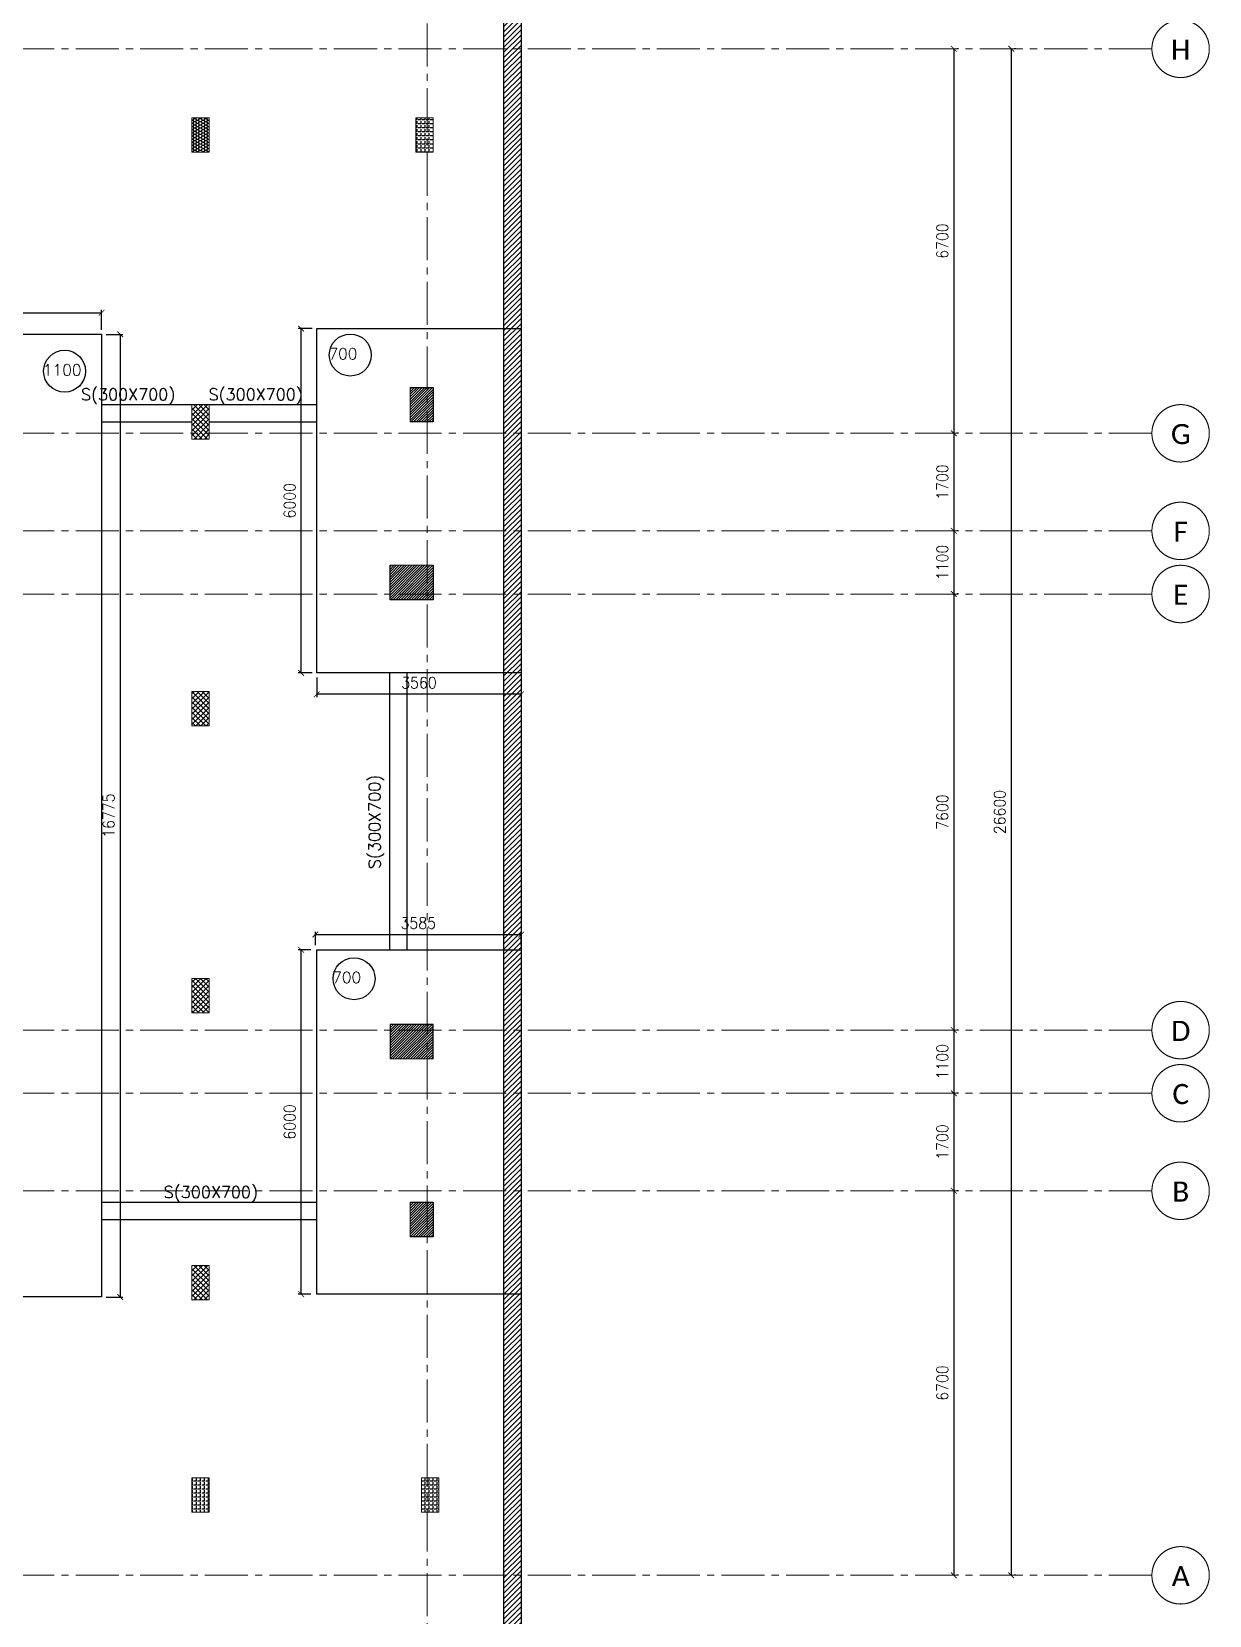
# Model space of a CAD drawing. Header units: millimetres. Extents: x -967280 to 3852, y 2833 to 1955156.
# Drawn here: x -601521 to -581004, y 386540 to 414136 of the extents above; entities that cross this region are included whole.
import ezdxf

# ---------------------------------------------------------------- set-up
doc = ezdxf.new("R2010")
doc.units = ezdxf.units.MM
doc.header["$LTSCALE"] = 1000
doc.header["$PDMODE"] = 35
doc.header["$PDSIZE"] = 25
for name, pattern in [('$0$DASHED2', [0.375, 0.25, -0.125]), ('Columns_Structural070816$0$CENTER2', [1.125, 0.75, -0.125, 0.125, -0.125]), ('HRZN_Line-Ptrn-Sold', [9144001.0, 9144000.0, -1])]:
    doc.linetypes.add(name, pattern=pattern)
for name, color, linetype in [('_N-DIM 3', 7, 'Continuous'), ('R.C. footing', 4, 'Continuous'), ('S - BATH Hach', 1, 'Continuous'), ('S - col hach', 1, 'Continuous'), ('S -Beams', 2, 'Continuous')]:
    doc.layers.add(name, color=color, linetype=linetype)
for name, color, linetype, lineweight in [('A-AX-ATT-100', 7, 'HRZN_Line-Ptrn-Sold', 18), ('S - column', 6, 'Continuous', 60), ('ST-000-AXIS', 9, 'Columns_Structural070816$0$CENTER2', 9), ('ST-RFT-BOT', 2, '$0$DASHED2', 30)]:
    doc.layers.add(name, color=color, linetype=linetype, lineweight=lineweight)
doc.styles.add('Calibri_2', font='calibri.ttf', dxfattribs={"height": 300})
doc.styles.add('ROMANC', font='romanc.shx')
doc.styles.add('TUNELNO', font='romans.shx', dxfattribs={"width": 0.9})
doc.dimstyles.new('Copy(2) of DSEC', dxfattribs={"dimtxt": 200, "dimasz": 100, "dimexe": 50, "dimexo": 80, "dimgap": 100, "dimtad": 1, "dimdec": 0, "dimrnd": 5, "dimzin": 0, "dimdsep": 46, "dimtxsty": 'TUNELNO', "dimblk": 'ARCHTICK', "dimcen": 0.09, "dimclrd": 1, "dimclre": 1, "dimclrt": 3, "dimadec": 0, "dimazin": 0, "dimtfac": 0.78125, "dimtdec": 0, "dimtix": 1, "dimtmove": 2, "dimatfit": 3, "dimldrblk": 'ARCHTICK', "dimfxl": 1, "dimtolj": 1, "dimtzin": 0, "dimarcsym": 0})
pattern_1 = [(90, (-416898.87, -510439.72), (-69.85, 4e-15), [50.8, -19.05]), (180, (-416898.87, -510439.72), (-9e-15, -69.85), [50.8, -19.05])]
pattern_2 = [(45, (193250.144, -596912.31), (-22.4506403, 22.4506403), [])]
pattern_3 = [(45, (-410798.87, -446239.72), (-44.9012806, 44.9012806), []), (135, (-410798.87, -446239.72), (-44.9012806, -44.9012806), [])]

# ---------------------------------------------------------------- blocks, each defined once
blk = doc.blocks.new('A$C46269fcd new')
at = {"layer": 'S - BATH Hach', "ltscale": 30, "transparency": 33554483}
h = blk.add_hatch(dxfattribs=at)
h.set_pattern_fill('ANSI31', color=1, scale=20)
h.set_pattern_definition([(45, (643184.17, -484711.8), (-44.9012806, 44.9012806), [])])
h.paths.add_polyline_path([(47835, 35800), (47835, -9200), (-6100, -9200), (-6100, 35800), (-5800, 35800), (-5800, -8900), (47535, -8900), (47535, 35800)])
at = {"layer": 'S - col hach', "true_color": 0xcd6928}
h = blk.add_hatch(dxfattribs=at)
h.set_pattern_fill('ANGLE', color=32, scale=10, angle=90)
h.set_pattern_definition([(90, (-416898.87, -510539.72), (-69.85, 4e-15), [50.8, -19.05]), (180, (-416898.87, -510539.72), (-9e-15, -69.85), [50.8, -19.05])])
h.paths.add_polyline_path([(46300, 25400), (46000, 25400), (46000, 24800), (46300, 24800)])
h = blk.add_hatch(dxfattribs=at)
h.set_pattern_fill('ANGLE', color=32, scale=10, angle=90)
h.set_pattern_definition(pattern_1)
h.paths.add_polyline_path([(42400, 1700), (42100, 1700), (42100, 1100), (42400, 1100)])
h = blk.add_hatch(dxfattribs=at)
h.set_pattern_fill('ANGLE', color=32, scale=10, angle=90)
h.set_pattern_definition(pattern_1)
h.paths.add_polyline_path([(46400, 1700), (46100, 1700), (46100, 1100), (46400, 1100)])
at = {"layer": 'R.C. footing', "color": 4, "ltscale": 30}
blk.add_lwpolyline([(47835, 35800), (47835, -9200), (-6100, -9200), (-6100, 35800), (-5800, 35800), (-5800, -8900), (47535, -8900), (47535, 35800)], close=True, dxfattribs=at)
at = {"layer": 'S - column', "lineweight": 15}
for points in [[(46300, 25400), (46000, 25400), (46000, 24800), (46300, 24800)], [(42400, 1700), (42100, 1700), (42100, 1100), (42400, 1100)], [(46400, 1700), (46100, 1700), (46100, 1100), (46400, 1100)]]:
    blk.add_lwpolyline(points, close=True, dxfattribs=at)
blk = doc.blocks.new('FROM FOUNDATION TO UPPER LOWER BASEMENT_COLUMNS(new2)')
at = {"layer": 'S - col hach'}
h = blk.add_hatch(dxfattribs=at)
h.set_pattern_fill('ANSI31', color=256, scale=10)
h.set_pattern_definition(pattern_2)
h.paths.add_polyline_path([(463199, 630540), (463199, 631140), (462799, 631140), (462799, 630540), (462953, 630540)])
h = blk.add_hatch(dxfattribs=at)
h.set_pattern_fill('ANSI31', color=256, scale=10)
h.set_pattern_definition([(45, (193250.144, -599612.31), (-22.4506403, 22.4506403), [])])
h.paths.add_polyline_path([(462706, 627440), (463199, 627440), (463199, 628040), (462449, 628040), (462449, 627440)])
h = blk.add_hatch(dxfattribs=at)
h.set_pattern_fill('ANSI31', color=256, scale=10)
h.set_pattern_definition([(45, (193250.144, -607512.31), (-22.4506403, 22.4506403), [])])
h.paths.add_polyline_path([(462706, 619440), (463199, 619440), (463199, 620040), (462449, 620040), (462449, 619440)])
h = blk.add_hatch(dxfattribs=at)
h.set_pattern_fill('ANSI31', color=256, scale=10)
h.set_pattern_definition(pattern_2)
h.paths.add_polyline_path([(462799, 616940), (462799, 616340), (463199, 616340), (463199, 616940)])
at = {"layer": 'S - column', "lineweight": 15}
for points in [[(462799, 630540), (463199, 630540), (463199, 631140), (462799, 631140)], [(462449, 627440), (463199, 627440), (463199, 628040), (462449, 628040)], [(462449, 619440), (463199, 619440), (463199, 620040), (462449, 620040)], [(463199, 616940), (463199, 616340), (462799, 616340), (462799, 616940)]]:
    blk.add_lwpolyline(points, close=True, dxfattribs=at)
at = {"layer": 'ST-RFT-BOT', "color": 7, "linetype": 'Continuous', "ltscale": 30}
for points in [[(462799, 631140), (463199, 631140), (463199, 630540), (462799, 630540)], [(463199, 628040), (463199, 627440), (462449, 627440), (462449, 628040)], [(463199, 619440), (463199, 620040), (462449, 620040), (462449, 619440)], [(462799, 616940), (463199, 616940), (463199, 616340), (462799, 616340)]]:
    blk.add_lwpolyline(points, dxfattribs=at)
blk = doc.blocks.new('A$C498c0d08')
at = {"layer": 'S - col hach'}
h = blk.add_hatch(dxfattribs=at)
h.set_pattern_fill('ANSI37', color=3, scale=20)
h.set_pattern_definition(pattern_3)
h.paths.add_polyline_path([(48200, -15400), (48500, -15400), (48500, -16000), (48200, -16000)])
h = blk.add_hatch(dxfattribs=at)
h.set_pattern_fill('ANSI31', color=256, scale=10)
h.set_pattern_definition([(45, (549284.17, -420511.8), (-22.4506403, 22.4506403), [])])
h.paths.add_polyline_path([(36800, -19500), (26638, -19500), (26638, -25500), (29200, -25500), (29200, -29200), (37150, -29200), (37150, -19500), (36800, -19500), (36800, -28850), (32025, -28850), (32025, -22500), (31675, -22500), (31675, -28850), (29550, -28850), (29550, -25150), (26988, -25150), (26988, -19850), (31675, -19850), (31675, -22000), (32025, -22000), (32025, -19850), (36800, -19850)])
h = blk.add_hatch(dxfattribs=at)
h.set_pattern_fill('ANSI37', color=3, scale=20)
h.set_pattern_definition(pattern_3)
h.paths.add_polyline_path([(48200, -20400), (48500, -20400), (48500, -21000), (48200, -21000)])
h = blk.add_hatch(dxfattribs=at)
h.set_pattern_fill('ANSI37', color=3, scale=20)
h.set_pattern_definition(pattern_3)
h.paths.add_polyline_path([(48200, -25400), (48500, -25400), (48500, -26000), (48200, -26000)])
h = blk.add_hatch(dxfattribs=at)
h.set_pattern_fill('ANSI37', color=3, scale=20)
h.set_pattern_definition(pattern_3)
h.paths.add_polyline_path([(48200, -30400), (48500, -30400), (48500, -31000), (48200, -31000)])
at = {"layer": 'S - column', "lineweight": 15}
for points in [[(48200, -15400), (48500, -15400), (48500, -16000), (48200, -16000)], [(48200, -20400), (48500, -20400), (48500, -21000), (48200, -21000)], [(48200, -25400), (48500, -25400), (48500, -26000), (48200, -26000)], [(48200, -30400), (48500, -30400), (48500, -31000), (48200, -31000)]]:
    blk.add_lwpolyline(points, close=True, dxfattribs=at)
at = {"layer": 'S -Beams', "const_width": 0.02}
blk.add_lwpolyline([(37150, -19500), (26638, -19500), (26638, -25500), (29200, -25500), (29200, -29200), (37150, -29200)], close=True, dxfattribs=at)
at = {"layer": 'S -Beams'}
blk.add_lwpolyline([(31675, -22500, 0.02, 0.02, 0), (31675, -28850, 0.02, 0.02, 0), (29550, -28850, 0.02, 0.02, 0), (29550, -25150, 0.02, 0.02, 0), (26988, -25150, 0.02, 0.02, 0), (26988, -19850, 0.02, 0.02, 0), (31675, -19850, 0.02, 0.02, 0), (31675, -22000, 0, 0, 0), (32025, -22000, 0, 0, 0), (32025, -19850, 0, 0, 0), (36800, -19850, 0, 0, 0), (36800, -28850, 0, 0, 0), (32025, -28850, 0, 0, 0), (32025, -22500, 0, 0, 0)], format="xyseb", close=True, dxfattribs=at)
blk = doc.blocks.new('_ArchTick')
at = {"color": 0, "linetype": 'ByBlock', "const_width": 0.15}
blk.add_lwpolyline([(-0.5, -0.5), (0.5, 0.5)], dxfattribs=at)
blk = doc.blocks.new('*D489')
at = {"layer": '_N-DIM 3', "color": 1, "lineweight": -2, "ltscale": 30, "transparency": 16777216}
for p, q in [((-603654, 408942), (-603654, 409288)), ((-600304, 408942), (-600304, 409288)), ((-603654, 409238), (-600304, 409238))]:
    blk.add_line(p, q, dxfattribs=at)
at = {"layer": 'Defpoints', "color": 0, "ltscale": 30, "transparency": 16777216}
for p in [(-600304, 409238), (-603654, 408862), (-600304, 408862)]:
    blk.add_point(p, dxfattribs=at)
at = {"layer": '_N-DIM 3', "color": 1, "lineweight": -2, "ltscale": 30, "transparency": 16777216, "xscale": 100, "yscale": 100, "zscale": 100, "rotation": 180}
blk.add_blockref('_ArchTick', (-603654, 409238), dxfattribs=at)
at = {"layer": '_N-DIM 3', "color": 1, "lineweight": -2, "ltscale": 30, "transparency": 16777216, "xscale": 100, "yscale": 100, "zscale": 100}
blk.add_blockref('_ArchTick', (-600304, 409238), dxfattribs=at)
at = {"layer": '_N-DIM 3', "color": 3, "ltscale": 30, "transparency": 16777216, "insert": (-601979, 409438), "char_height": 200, "attachment_point": 5, "style": 'TUNELNO'}
blk.add_mtext('\\A1;3350', dxfattribs=at)
blk = doc.blocks.new('*D490')
at = {"layer": '_N-DIM 3', "color": 1, "lineweight": -2, "ltscale": 30, "transparency": 16777216}
for p, q in [((-600224, 408862), (-599931, 408862)), ((-599981, 408862), (-599981, 392087)), ((-600224, 392087), (-599931, 392087))]:
    blk.add_line(p, q, dxfattribs=at)
at = {"layer": 'Defpoints', "color": 0, "ltscale": 30, "transparency": 16777216}
for p in [(-600304, 408862), (-600304, 392087), (-599981, 392087)]:
    blk.add_point(p, dxfattribs=at)
at = {"layer": '_N-DIM 3', "color": 1, "lineweight": -2, "ltscale": 30, "transparency": 16777216, "xscale": 100, "yscale": 100, "zscale": 100}
for p, rotation in [((-599981, 408862), 90), ((-599981, 392087), 270)]:
    blk.add_blockref('_ArchTick', p, dxfattribs=dict(at, rotation=rotation))
at = {"layer": '_N-DIM 3', "color": 3, "ltscale": 30, "transparency": 16777216, "insert": (-600181, 400475), "char_height": 200, "attachment_point": 5, "rotation": 90, "style": 'TUNELNO'}
blk.add_mtext('\\A1;16775', dxfattribs=at)
blk = doc.blocks.new('*D491')
at = {"layer": '_N-DIM 3', "color": 1, "lineweight": -2, "ltscale": 30, "transparency": 16777216}
for p, q in [((-596554, 402882), (-596554, 402541)), ((-592994, 402882), (-592994, 402541)), ((-592994, 402591), (-596554, 402591))]:
    blk.add_line(p, q, dxfattribs=at)
at = {"layer": 'Defpoints', "color": 0, "ltscale": 30, "transparency": 16777216}
for p in [(-596554, 402962), (-592994, 402962), (-596554, 402591)]:
    blk.add_point(p, dxfattribs=at)
at = {"layer": '_N-DIM 3', "color": 1, "lineweight": -2, "ltscale": 30, "transparency": 16777216, "xscale": 100, "yscale": 100, "zscale": 100, "rotation": 180}
blk.add_blockref('_ArchTick', (-596554, 402591), dxfattribs=at)
at = {"layer": '_N-DIM 3', "color": 1, "lineweight": -2, "ltscale": 30, "transparency": 16777216, "xscale": 100, "yscale": 100, "zscale": 100}
blk.add_blockref('_ArchTick', (-592994, 402591), dxfattribs=at)
at = {"layer": '_N-DIM 3', "color": 3, "ltscale": 30, "transparency": 16777216, "insert": (-594774, 402791), "char_height": 200, "attachment_point": 5, "style": 'TUNELNO'}
blk.add_mtext('\\A1;3560', dxfattribs=at)
blk = doc.blocks.new('*D492')
at = {"layer": '_N-DIM 3', "color": 1, "lineweight": -2, "ltscale": 30, "transparency": 16777216}
for p, q in [((-596634, 408962), (-596876, 408962)), ((-596826, 402962), (-596826, 408962)), ((-596634, 402962), (-596876, 402962))]:
    blk.add_line(p, q, dxfattribs=at)
at = {"layer": 'Defpoints', "color": 0, "ltscale": 30, "transparency": 16777216}
for p in [(-596826, 408962), (-596554, 408962), (-596554, 402962)]:
    blk.add_point(p, dxfattribs=at)
at = {"layer": '_N-DIM 3', "color": 1, "lineweight": -2, "ltscale": 30, "transparency": 16777216, "xscale": 100, "yscale": 100, "zscale": 100}
for p, rotation in [((-596826, 408962), 90), ((-596826, 402962), 270)]:
    blk.add_blockref('_ArchTick', p, dxfattribs=dict(at, rotation=rotation))
at = {"layer": '_N-DIM 3', "color": 3, "ltscale": 30, "transparency": 16777216, "insert": (-597026, 405962), "char_height": 200, "attachment_point": 5, "rotation": 90, "style": 'TUNELNO'}
blk.add_mtext('\\A1;6000', dxfattribs=at)
blk = doc.blocks.new('*D493')
at = {"layer": '_N-DIM 3', "color": 1, "lineweight": -2, "ltscale": 30, "transparency": 16777216}
for p, q in [((-596579, 398217), (-596579, 398453)), ((-596579, 398403), (-592994, 398403)), ((-592994, 398217), (-592994, 398453))]:
    blk.add_line(p, q, dxfattribs=at)
at = {"layer": 'Defpoints', "color": 0, "ltscale": 30, "transparency": 16777216}
for p in [(-592994, 398403), (-596579, 398137), (-592994, 398137)]:
    blk.add_point(p, dxfattribs=at)
at = {"layer": '_N-DIM 3', "color": 1, "lineweight": -2, "ltscale": 30, "transparency": 16777216, "xscale": 100, "yscale": 100, "zscale": 100, "rotation": 180}
blk.add_blockref('_ArchTick', (-596579, 398403), dxfattribs=at)
at = {"layer": '_N-DIM 3', "color": 1, "lineweight": -2, "ltscale": 30, "transparency": 16777216, "xscale": 100, "yscale": 100, "zscale": 100}
blk.add_blockref('_ArchTick', (-592994, 398403), dxfattribs=at)
at = {"layer": '_N-DIM 3', "color": 3, "ltscale": 30, "transparency": 16777216, "insert": (-594786, 398603), "char_height": 200, "attachment_point": 5, "style": 'TUNELNO'}
blk.add_mtext('\\A1;3585', dxfattribs=at)
blk = doc.blocks.new('*D494')
at = {"layer": '_N-DIM 3', "color": 1, "lineweight": -2, "ltscale": 30, "transparency": 16777216}
for p, q in [((-596659, 398137), (-596876, 398137)), ((-596826, 392137), (-596826, 398137)), ((-596659, 392137), (-596876, 392137))]:
    blk.add_line(p, q, dxfattribs=at)
at = {"layer": 'Defpoints', "color": 0, "ltscale": 30, "transparency": 16777216}
for p in [(-596826, 398137), (-596579, 398137), (-596579, 392137)]:
    blk.add_point(p, dxfattribs=at)
at = {"layer": '_N-DIM 3', "color": 1, "lineweight": -2, "ltscale": 30, "transparency": 16777216, "xscale": 100, "yscale": 100, "zscale": 100}
for p, rotation in [((-596826, 398137), 90), ((-596826, 392137), 270)]:
    blk.add_blockref('_ArchTick', p, dxfattribs=dict(at, rotation=rotation))
at = {"layer": '_N-DIM 3', "color": 3, "ltscale": 30, "transparency": 16777216, "insert": (-597026, 395137), "char_height": 200, "attachment_point": 5, "rotation": 90, "style": 'TUNELNO'}
blk.add_mtext('\\A1;6000', dxfattribs=at)
blk = doc.blocks.new('A$C502a855f new')
at = {"layer": 'S - col hach', "true_color": 0xf8d731}
h = blk.add_hatch(dxfattribs=at)
h.set_pattern_fill('HONEY', color=40, scale=10)
h.set_pattern_definition([(0, (-310798.873, -401239.722), (47.625, 27.4963064), [31.75, -63.5]), (120, (-310798.873, -401239.722), (-47.6249999, 27.4963066), [31.75, -63.5]), (60, (-310798.873, -401239.722), (1e-07, 54.9926131), [-63.5, 31.75])])
h.paths.add_polyline_path([(148200, 34600), (148500, 34600), (148500, 34000), (148200, 34000)])
at = {"layer": 'S - column', "lineweight": 15}
blk.add_lwpolyline([(148200, 34600), (148500, 34600), (148500, 34000), (148200, 34000)], close=True, dxfattribs=at)
blk = doc.blocks.new('Grid - HRZN_G-Datm-Grid-Head-1554275-FIRST FLOOR FFL_1_')
at = {"layer": 'A-AX-ATT-100'}
blk.add_circle((0, 0), 5, dxfattribs=at)
blk = doc.blocks.new('*D1497')
at = {"layer": '_N-DIM 3', "color": 1, "linetype": 'Continuous', "lineweight": -2, "ltscale": 30, "transparency": 16777216}
for p, q in [((572272, 737040), (572272, 730340)), ((572352, 737040), (572322, 737040)), ((572352, 730340), (572322, 730340))]:
    blk.add_line(p, q, dxfattribs=at)
at = {"layer": 'Defpoints', "color": 0, "linetype": 'Continuous', "ltscale": 30, "transparency": 16777216}
for p in [(572272, 737040), (572272, 730340), (572272, 730340)]:
    blk.add_point(p, dxfattribs=at)
at = {"layer": '_N-DIM 3', "color": 1, "linetype": 'Continuous', "lineweight": -2, "ltscale": 30, "transparency": 16777216, "xscale": 100, "yscale": 100, "zscale": 100}
for p, rotation in [((572272, 737040), 90), ((572272, 730340), 270)]:
    blk.add_blockref('_ArchTick', p, dxfattribs=dict(at, rotation=rotation))
at = {"layer": '_N-DIM 3', "color": 3, "linetype": 'Continuous', "ltscale": 30, "transparency": 16777216, "insert": (572072, 733690), "char_height": 200, "attachment_point": 5, "rotation": 90, "style": 'TUNELNO'}
blk.add_mtext('\\A1;6700', dxfattribs=at)
blk = doc.blocks.new('*D1498')
at = {"layer": '_N-DIM 3', "color": 1, "linetype": 'Continuous', "lineweight": -2, "ltscale": 30, "transparency": 16777216}
for p, q in [((572272, 730340), (572272, 728640)), ((572352, 730340), (572322, 730340)), ((572352, 728640), (572322, 728640))]:
    blk.add_line(p, q, dxfattribs=at)
at = {"layer": 'Defpoints', "color": 0, "linetype": 'Continuous', "ltscale": 30, "transparency": 16777216}
for p in [(572272, 730340), (572272, 728640), (572272, 728640)]:
    blk.add_point(p, dxfattribs=at)
at = {"layer": '_N-DIM 3', "color": 1, "linetype": 'Continuous', "lineweight": -2, "ltscale": 30, "transparency": 16777216, "xscale": 100, "yscale": 100, "zscale": 100}
for p, rotation in [((572272, 730340), 90), ((572272, 728640), 270)]:
    blk.add_blockref('_ArchTick', p, dxfattribs=dict(at, rotation=rotation))
at = {"layer": '_N-DIM 3', "color": 3, "linetype": 'Continuous', "ltscale": 30, "transparency": 16777216, "insert": (572072, 729490), "char_height": 200, "attachment_point": 5, "rotation": 90, "style": 'TUNELNO'}
blk.add_mtext('\\A1;1700', dxfattribs=at)
blk = doc.blocks.new('*D1499')
at = {"layer": '_N-DIM 3', "color": 1, "linetype": 'Continuous', "lineweight": -2, "ltscale": 30, "transparency": 16777216}
for p, q in [((572272, 728640), (572272, 727540)), ((572352, 728640), (572322, 728640)), ((572352, 727540), (572322, 727540))]:
    blk.add_line(p, q, dxfattribs=at)
at = {"layer": 'Defpoints', "color": 0, "linetype": 'Continuous', "ltscale": 30, "transparency": 16777216}
for p in [(572272, 728640), (572272, 727540), (572272, 727540)]:
    blk.add_point(p, dxfattribs=at)
at = {"layer": '_N-DIM 3', "color": 1, "linetype": 'Continuous', "lineweight": -2, "ltscale": 30, "transparency": 16777216, "xscale": 100, "yscale": 100, "zscale": 100}
for p, rotation in [((572272, 728640), 90), ((572272, 727540), 270)]:
    blk.add_blockref('_ArchTick', p, dxfattribs=dict(at, rotation=rotation))
at = {"layer": '_N-DIM 3', "color": 3, "linetype": 'Continuous', "ltscale": 30, "transparency": 16777216, "insert": (572072, 728090), "char_height": 200, "attachment_point": 5, "rotation": 90, "style": 'TUNELNO'}
blk.add_mtext('\\A1;1100', dxfattribs=at)
blk = doc.blocks.new('*D1500')
at = {"layer": '_N-DIM 3', "color": 1, "linetype": 'Continuous', "lineweight": -2, "ltscale": 30, "transparency": 16777216}
for p, q in [((572272, 727540), (572272, 719940)), ((572352, 727540), (572322, 727540)), ((572352, 719940), (572322, 719940))]:
    blk.add_line(p, q, dxfattribs=at)
at = {"layer": 'Defpoints', "color": 0, "linetype": 'Continuous', "ltscale": 30, "transparency": 16777216}
for p in [(572272, 727540), (572272, 719940), (572272, 719940)]:
    blk.add_point(p, dxfattribs=at)
at = {"layer": '_N-DIM 3', "color": 1, "linetype": 'Continuous', "lineweight": -2, "ltscale": 30, "transparency": 16777216, "xscale": 100, "yscale": 100, "zscale": 100}
for p, rotation in [((572272, 727540), 90), ((572272, 719940), 270)]:
    blk.add_blockref('_ArchTick', p, dxfattribs=dict(at, rotation=rotation))
at = {"layer": '_N-DIM 3', "color": 3, "linetype": 'Continuous', "ltscale": 30, "transparency": 16777216, "insert": (572072, 723740), "char_height": 200, "attachment_point": 5, "rotation": 90, "style": 'TUNELNO'}
blk.add_mtext('\\A1;7600', dxfattribs=at)
blk = doc.blocks.new('*D1501')
at = {"layer": '_N-DIM 3', "color": 1, "linetype": 'Continuous', "lineweight": -2, "ltscale": 30, "transparency": 16777216}
for p, q in [((572272, 719940), (572272, 718840)), ((572352, 719940), (572322, 719940)), ((572352, 718840), (572322, 718840))]:
    blk.add_line(p, q, dxfattribs=at)
at = {"layer": 'Defpoints', "color": 0, "linetype": 'Continuous', "ltscale": 30, "transparency": 16777216}
for p in [(572272, 719940), (572272, 718840), (572272, 718840)]:
    blk.add_point(p, dxfattribs=at)
at = {"layer": '_N-DIM 3', "color": 1, "linetype": 'Continuous', "lineweight": -2, "ltscale": 30, "transparency": 16777216, "xscale": 100, "yscale": 100, "zscale": 100}
for p, rotation in [((572272, 719940), 90), ((572272, 718840), 270)]:
    blk.add_blockref('_ArchTick', p, dxfattribs=dict(at, rotation=rotation))
at = {"layer": '_N-DIM 3', "color": 3, "linetype": 'Continuous', "ltscale": 30, "transparency": 16777216, "insert": (572072, 719390), "char_height": 200, "attachment_point": 5, "rotation": 90, "style": 'TUNELNO'}
blk.add_mtext('\\A1;1100', dxfattribs=at)
blk = doc.blocks.new('*D1502')
at = {"layer": '_N-DIM 3', "color": 1, "linetype": 'Continuous', "lineweight": -2, "ltscale": 30, "transparency": 16777216}
for p, q in [((572272, 718840), (572272, 717140)), ((572352, 718840), (572322, 718840)), ((572352, 717140), (572322, 717140))]:
    blk.add_line(p, q, dxfattribs=at)
at = {"layer": 'Defpoints', "color": 0, "linetype": 'Continuous', "ltscale": 30, "transparency": 16777216}
for p in [(572272, 718840), (572272, 717140), (572272, 717140)]:
    blk.add_point(p, dxfattribs=at)
at = {"layer": '_N-DIM 3', "color": 1, "linetype": 'Continuous', "lineweight": -2, "ltscale": 30, "transparency": 16777216, "xscale": 100, "yscale": 100, "zscale": 100}
for p, rotation in [((572272, 718840), 90), ((572272, 717140), 270)]:
    blk.add_blockref('_ArchTick', p, dxfattribs=dict(at, rotation=rotation))
at = {"layer": '_N-DIM 3', "color": 3, "linetype": 'Continuous', "ltscale": 30, "transparency": 16777216, "insert": (572072, 717990), "char_height": 200, "attachment_point": 5, "rotation": 90, "style": 'TUNELNO'}
blk.add_mtext('\\A1;1700', dxfattribs=at)
blk = doc.blocks.new('*D1503')
at = {"layer": '_N-DIM 3', "color": 1, "linetype": 'Continuous', "lineweight": -2, "ltscale": 30, "transparency": 16777216}
for p, q in [((572272, 717140), (572272, 710440)), ((572352, 717140), (572322, 717140)), ((572352, 710440), (572322, 710440))]:
    blk.add_line(p, q, dxfattribs=at)
at = {"layer": 'Defpoints', "color": 0, "linetype": 'Continuous', "ltscale": 30, "transparency": 16777216}
for p in [(572272, 717140), (572272, 710440), (572272, 710440)]:
    blk.add_point(p, dxfattribs=at)
at = {"layer": '_N-DIM 3', "color": 1, "linetype": 'Continuous', "lineweight": -2, "ltscale": 30, "transparency": 16777216, "xscale": 100, "yscale": 100, "zscale": 100}
for p, rotation in [((572272, 717140), 90), ((572272, 710440), 270)]:
    blk.add_blockref('_ArchTick', p, dxfattribs=dict(at, rotation=rotation))
at = {"layer": '_N-DIM 3', "color": 3, "linetype": 'Continuous', "ltscale": 30, "transparency": 16777216, "insert": (572072, 713790), "char_height": 200, "attachment_point": 5, "rotation": 90, "style": 'TUNELNO'}
blk.add_mtext('\\A1;6700', dxfattribs=at)
blk = doc.blocks.new('*D1504')
at = {"layer": '_N-DIM 3', "color": 1, "linetype": 'Continuous', "lineweight": -2, "ltscale": 30, "transparency": 16777216}
for p, q in [((573272, 737040), (573272, 710440)), ((573352, 737040), (573322, 737040)), ((573352, 710440), (573322, 710440))]:
    blk.add_line(p, q, dxfattribs=at)
at = {"layer": 'Defpoints', "color": 0, "linetype": 'Continuous', "ltscale": 30, "transparency": 16777216}
for p in [(573272, 737040), (573272, 710440), (573272, 710440)]:
    blk.add_point(p, dxfattribs=at)
at = {"layer": '_N-DIM 3', "color": 1, "linetype": 'Continuous', "lineweight": -2, "ltscale": 30, "transparency": 16777216, "xscale": 100, "yscale": 100, "zscale": 100}
for p, rotation in [((573272, 737040), 90), ((573272, 710440), 270)]:
    blk.add_blockref('_ArchTick', p, dxfattribs=dict(at, rotation=rotation))
at = {"layer": '_N-DIM 3', "color": 3, "linetype": 'Continuous', "ltscale": 30, "transparency": 16777216, "insert": (573072, 723740), "char_height": 200, "attachment_point": 5, "rotation": 90, "style": 'TUNELNO'}
blk.add_mtext('\\A1;26600', dxfattribs=at)
blk = doc.blocks.new('AXES-00')
at = {"layer": 'ST-000-AXIS'}
for p, q in [((563098.9, 750979.6), (563098.9, 695813.8)), ((575723.2, 737039.7), (505674.3, 737039.7)), ((575723.2, 730339.7), (505674.3, 730339.7)), ((575723.2, 728639.7), (505674.3, 728639.7)), ((575723.2, 727539.7), (505674.3, 727539.7)), ((575723.2, 719939.7), (505674.3, 719939.7)), ((575723.2, 718839.7), (505674.3, 718839.7)), ((575723.2, 717139.7), (505674.3, 717139.7)), ((575723.2, 710439.7), (505674.3, 710439.7))]:
    blk.add_line(p, q, dxfattribs=at)
at = {"layer": 'A-AX-ATT-100', "xscale": 100.0000000000001, "yscale": 100.0000000000001, "zscale": 100.0000000000001, "rotation": 90}
for p in [(576223.2, 737039.7), (576223.2, 730339.7), (576223.2, 728639.7), (576223.2, 727539.7), (576223.2, 719939.7), (576223.2, 718839.7), (576223.2, 717139.7), (576223.2, 710439.7)]:
    blk.add_blockref('Grid - HRZN_G-Datm-Grid-Head-1554275-FIRST FLOOR FFL_1_', p, dxfattribs=at)
at = {"layer": 'A-AX-ATT-100', "linetype": 'Continuous', "lineweight": 13, "char_height": 350, "attachment_point": 1, "style": 'Calibri_2'}
for s, insert, width in [('H', (576054.2, 737201), 416.877), ('G', (576054.2, 730501), 416.877), ('F', (576100.7, 728801), 304.641), ('E', (576090.7, 727701), 328.692), ('D', (576057.7, 720101), 408.861), ('C', (576080.7, 719001), 352.742), ('B', (576077.2, 717301), 360.759), ('A', (576067.7, 710601), 384.81)]:
    blk.add_mtext(s, dxfattribs=dict(at, insert=insert, width=width))
at = {"layer": '_N-DIM 3', "color": 3, "linetype": 'Continuous', "ltscale": 30}
for base, p1, p2, picture, middle in [((572272.5, 730339.7), (572272.5, 737039.7), (572272.5, 730339.7), '*D1497', (572072.5, 733689.7)), ((573272.5, 710439.7), (573272.5, 737039.7), (573272.5, 710439.7), '*D1504', (573072.5, 723739.7)), ((572272.5, 728639.7), (572272.5, 730339.7), (572272.5, 728639.7), '*D1498', (572072.5, 729489.7)), ((572272.5, 727539.7), (572272.5, 728639.7), (572272.5, 727539.7), '*D1499', (572072.5, 728089.7)), ((572272.5, 719939.7), (572272.5, 727539.7), (572272.5, 719939.7), '*D1500', (572072.5, 723739.7)), ((572272.5, 718839.7), (572272.5, 719939.7), (572272.5, 718839.7), '*D1501', (572072.5, 719389.7)), ((572272.5, 717139.7), (572272.5, 718839.7), (572272.5, 717139.7), '*D1502', (572072.5, 717989.7)), ((572272.5, 710439.7), (572272.5, 717139.7), (572272.5, 710439.7), '*D1503', (572072.5, 713789.7))]:
    dim = blk.add_linear_dim(base=base, p1=p1, p2=p2, angle=90, dimstyle='Copy(2) of DSEC', dxfattribs=at)
    dim.commit()
    dim.dimension.update_dxf_attribs({"geometry": picture, "text_midpoint": middle})

msp = doc.modelspace()

# ---------------------------------------------------------------- linework, layer by layer
at = {"layer": 'R.C. footing'}
for p, q in [((-600303.7, 407637.4), (-598728.6, 407637.4)), ((-598428.6, 407637.4), (-596553.7, 407637.4)), ((-600303.7, 407337.4), (-598728.6, 407337.4)), ((-598428.6, 407337.4), (-596553.7, 407337.4)), ((-595278.7, 398137.4), (-595278.7, 402962.4)), ((-594978.7, 398137.4), (-594978.7, 402962.4)), ((-600303.7, 393737.4), (-596553.7, 393737.4)), ((-600303.7, 393437.4), (-596553.7, 393437.4))]:
    msp.add_line(p, q, dxfattribs=at)
for points in [[(-603653.7, 408862.4), (-600303.7, 408862.4), (-600303.7, 392087.4), (-603653.7, 392087.4)], [(-592993.7, 408962.4), (-592993.7, 402962.4), (-596553.7, 402962.4), (-596553.7, 408962.4)], [(-592993.7, 398137.4), (-592993.7, 392137.4), (-596553.7, 392137.4), (-596553.7, 398137.4)]]:
    msp.add_lwpolyline(points, close=True, dxfattribs=at)
at = {"layer": 'S -Beams', "color": 3}
for centre in [(-595970.2, 408501.2), (-600948.2, 408219.6), (-595905.1, 397633)]:
    msp.add_circle(centre, 365.7, dxfattribs=at)

# ---------------------------------------------------------------- block references
at = {"layer": '_N-DIM 3', "color": 6, "linetype": 'Continuous', "ltscale": 30}
msp.add_blockref('AXES-00', (-1157727.6, -323202.4), dxfattribs=at)
at = {"layer": 'S - column', "color": 7, "true_color": 0xffffff}
msp.add_blockref('A$C46269fcd new', (-640828.7, 387237.4), dxfattribs=at)
at = {"layer": 'S - column'}
msp.add_blockref('FROM FOUNDATION TO UPPER LOWER BASEMENT_COLUMNS(new2)', (-1057727.6, -223202.4), dxfattribs=at)
at = {"layer": 'S - column', "lineweight": 106, "ltscale": 30}
msp.add_blockref('A$C498c0d08', (-646928.7, 423037.4), dxfattribs=at)
at = {"layer": 'ST-RFT-BOT', "lineweight": 106, "ltscale": 30}
msp.add_blockref('A$C502a855f new', (-746928.7, 378037.4), dxfattribs=at)

# ---------------------------------------------------------------- texts
at = {"layer": 'S -Beams', "color": 3, "style": 'ROMANC'}
for s, height, p in [(' 700 ', 196, (-596484.9, 408425.4)), ('1100', 196, (-601324.7, 408143.8)), ('S(300X700)', 203.74, (-600661.5, 407713.4)), ('S(300X700)', 203.74, (-598439.2, 407713.4)), (' 700 ', 196, (-596419.9, 397557.2)), ('S(300X700)', 203.74, (-599220.1, 393813.4))]:
    msp.add_text(s, height=height, dxfattribs=at).set_placement(p)
msp.add_text('S(300X700)', height=203.74, rotation=90, dxfattribs=at).set_placement((-595446.5, 399545.8))

# ---------------------------------------------------------------- dimensions: what is measured, and where the dimension line sits
at = {"layer": '_N-DIM 3', "ltscale": 30}
for base, p1, p2, picture, middle in [((-600303.7, 409237.9), (-603653.7, 408862.4), (-600303.7, 408862.4), '*D489', (-601978.7, 409437.9)), ((-596553.7, 402590.8), (-592993.7, 402962.4), (-596553.7, 402962.4), '*D491', (-594773.7, 402790.8)), ((-592993.7, 398403.5), (-596578.7, 398137.4), (-592993.7, 398137.4), '*D493', (-594786.2, 398603.5))]:
    dim = msp.add_linear_dim(base=base, p1=p1, p2=p2, dimstyle='Copy(2) of DSEC', dxfattribs=at)
    dim.commit()
    dim.dimension.update_dxf_attribs({"geometry": picture, "text_midpoint": middle})
for base, p1, p2, picture, middle in [((-596826.5, 408962.4), (-596553.7, 402962.4), (-596553.7, 408962.4), '*D492', (-597026.5, 405962.4)), ((-599981.4, 392087.4), (-600303.7, 408862.4), (-600303.7, 392087.4), '*D490', (-600181.4, 400474.9)), ((-596826.2, 398137.4), (-596578.7, 392137.4), (-596578.7, 398137.4), '*D494', (-597026.2, 395137.4))]:
    dim = msp.add_linear_dim(base=base, p1=p1, p2=p2, angle=90, dimstyle='Copy(2) of DSEC', dxfattribs=at)
    dim.commit()
    dim.dimension.update_dxf_attribs({"geometry": picture, "text_midpoint": middle})

doc.saveas('drawing.dxf')
